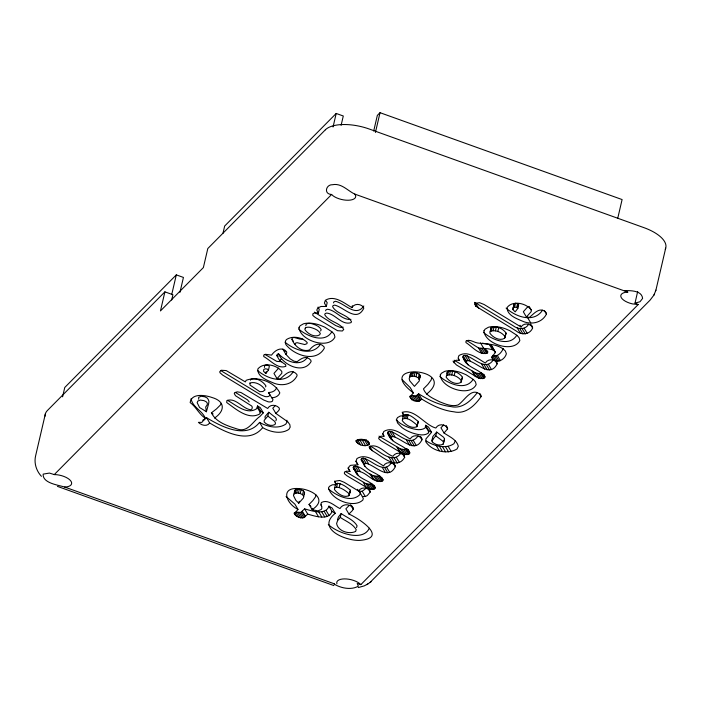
<?xml version="1.0" encoding="UTF-8"?>
<svg xmlns="http://www.w3.org/2000/svg" width="701" height="701" viewBox="0 0 701 701"><rect width="100%" height="100%" fill="white"/><g stroke="black" fill="none" stroke-linecap="round" stroke-linejoin="round"><path stroke-width="1.05" d="M265.074 418.164L265.083 416.508L268.746 412.267L275.537 417.586L276.413 419.294L275.887 420.696M198.663 399.263L198.698 397.257L201.275 396.275L204.867 396.81L207.189 398.01L208.25 399.465L208.951 401.419L208.609 403.82L206.401 411.732L199.557 407.491L197.156 402.681L197.813 401.068L200.381 400.087L203.973 400.63L206.304 401.822L207.365 403.277L207.154 405.003L205.691 406.992L206.401 411.732M526.416 317.01L529.395 317.422C534.013 313.619 540.278 305.846 546.228 312.769L546.456 314.083C541.768 323.345 530.526 325.071 521.807 320.874C516.041 318.394 506.762 314.986 507.147 307.424C512.746 300.194 526.241 303.086 531.218 309.903L531.174 311.647L526.416 317.01L523.323 311.761L528.081 306.398M482.323 343.157L489.368 344.471L492.155 346.276L495.353 352.559L491.848 357.011L492.093 358.334C496.711 364.029 504.702 359.955 506.385 353.777L505.351 350.973C498.227 343.551 487.177 344.244 477.74 343.026C473.858 342.561 469.889 338.732 465.981 341.036L465.928 342.57C472.22 346.452 479.361 355.994 487.607 352.918L487.721 351.297L483.594 348.143L480.5 342.903M227.387 400.306C235.764 404.687 246.603 415.264 256.61 408.762L257.521 405.949L260.237 407.596L263.331 412.836L259.975 416.412C253.017 421.056 248.023 432.535 237.858 429.205C228.149 426.042 216.223 422.659 211.413 412.836L216.451 408.937L220.342 405.064L221.192 403.329M202.703 420.171L204.096 419.864L206.576 417.726C221.271 426.567 246.042 439.553 259.572 422.379L262.665 427.628C270.323 432.061 280.996 434.559 288.873 429.398L290.179 427.137L289.837 424.622L287.857 421.871L275.87 413.441L278.604 410.681L279.427 409.331L279.2 408.017C276.229 404.503 270.13 404.1 267.668 408.464L240.89 392.472L237.262 391.85L234.756 392.648L234.265 393.568L235.518 395.741L251.685 405.993L252.299 407.123L251.913 409.156L250.555 409.778C242.283 408.525 235.72 397.274 226.905 400.569L226.686 402.514C235.746 408.876 248.101 420.293 259.703 414.011L260.614 411.198L257.521 405.949M304.549 492.365L303.48 497.903L298.757 503.187L295.857 500.348L293.474 495.581L295.025 490.165L297.592 489.184L301.097 489.692L303.463 490.893L304.549 492.365L304.374 494.082M420.285 375.517L419.189 381.055L414.449 386.356L409.805 380.941L409.182 378.733L410.733 373.309L415.062 372.397L419.224 374.062L420.285 375.517L420.074 377.243L418.611 379.232M264.4 367.429L264.671 365.624L266.108 364.984L268.194 365.3L269.35 366.281L268.457 370.093L265.784 373.51L263.506 371.241L263.786 369.445L265.223 368.796L267.309 369.112L268.457 370.093M512.878 309.588L514.043 303.971L515.48 303.331L517.566 303.647L518.722 304.62L517.829 308.44L515.156 311.857L512.878 309.588L514.043 303.971M334.692 487.896L334.421 489.456C337.339 493.486 344.279 498.499 349.133 495.458L350.43 490.209C346.741 487.169 342.465 483.751 337.54 483.313L335.577 484.076L334.692 487.896L336.655 487.134C341.58 487.563 345.856 490.989 349.545 494.03M402.549 419.128L402.278 420.653C405.336 424.745 411.715 429.082 416.867 426.699L418.331 421.485C414.3 418.663 408.902 412.617 403.434 415.316L402.549 419.128C408.017 416.438 413.415 422.475 417.445 425.305M403.163 416.841L403.434 415.316M295.06 344.594L295.349 343.262L296.996 342.658L304.769 344.541L306.889 343.709L307.257 342.623C302.517 337.207 292.65 335.437 286.534 339.503A18.866 8.21 13.1 0 0 286.008 344.752C294.481 355.477 316.107 363.022 324.326 348.222L324.081 346.899C319.446 341.256 312.935 345.383 309.535 349.974C302.096 352.375 294.446 346.18 291.966 339.354L292.256 338.022L293.903 337.418L300.194 339.17L302.876 339.074M315.993 494.941L315.608 496.702L312.883 500.549L309.036 504.431L312.129 509.68L317.921 510.889L321.242 509.487L321.934 508.172L321.032 503.546L321.505 502.468C328.033 498.928 334.5 506.008 339.985 508.567C342.684 503.59 349.554 503.66 352.954 507.734L353.216 509.18L352.331 510.643L348.958 514.052C359.28 518.582 388.608 537.965 360.051 540.366C346.609 541.242 315.625 528.983 335.262 513.342L332.169 508.094L328.962 506.157C325.615 515.752 311.559 510.792 304.628 508.882L300.773 512.413L295.752 512.072L298.845 517.312L300.808 517.855L303.866 517.662L307.721 514.122C314.653 516.041 328.708 520.992 332.055 511.406L328.962 506.157M369.348 528.221C362.689 542.478 336.515 532.541 328.313 524.479M333.904 583.88C340.52 588.209 351.367 590.347 358.342 586.159L357.203 583.469L360.831 584.643L638.164 304.567L635.036 303.069L637.682 291.441M171.666 300.019L172.902 294.727L164.901 291.853L47.353 410.558A34.796 15.142 13.1 0 0 45.153 416.105M45.407 413.73L35.646 455.685C33.823 463.002 36.329 470.906 41.429 476.321M62.582 396.827L64.764 387.469L176.31 274.88L183.434 277.43L179.955 292.352M164.901 291.853L160.459 310.92L203.369 267.589L207.811 248.522L325.36 129.808M171.71 294.639L176.31 274.88M222.971 233.328L224.662 226.046L336.2 113.457L343.288 115.998L341.107 125.356M265.784 373.51L266.231 371.6M333.054 126.977L336.2 113.457M267.861 416.079L274.652 421.397L275.528 423.115L275.002 424.517C271.594 426.594 266.573 424.885 264.189 421.984L264.198 420.328L267.861 416.079L268.746 412.267M318.359 313.207L316.799 310.096L317.719 308.011L320.997 306.477L326.307 306.451L324.414 303.025L325.36 300.291C334.403 294.657 344.401 303.288 351.92 307.616C354.382 303.218 360.498 303.603 363.486 307.134L363.723 308.449C356.345 322.854 343.937 307.047 334.535 305.101L332.975 305.689L332.633 306.731C336.559 314.048 347.608 314.477 351.49 321.654L351.035 322.626C341.869 325.763 335.367 313.776 326.657 313.067L325.133 313.61L324.703 314.635C328.734 321.812 339.792 322.311 343.735 329.479L342.351 330.995L337.549 330.706L315.345 317.527L312.795 315.406L312.891 313.741L314.994 312.865L318.359 313.207L319.244 309.395L318.079 307.056M326.307 306.451L327.201 302.639L325.895 300.843M373.703 130.999L377.34 115.402L380.03 112.686L622.102 199.566L617.747 218.291M375.429 132.445L380.03 112.686M294.14 493.977L295.2 493.302L296.085 489.491M295.2 493.302L296.707 492.996L297.592 489.184M296.707 492.996L298.442 493.057L299.336 489.245M303.664 496.177L302.578 494.713L300.212 493.504L301.097 489.692M298.757 503.187L299.196 501.285M302.578 494.713L303.463 490.893M351.92 307.616L352.366 305.706M336.655 487.134L337.54 483.313M339.188 487.432L340.081 483.611M340.265 517.382C345.681 521.193 352.761 523.673 356.204 529.623L355.644 531.428C349.159 534.618 337.961 531.27 336.594 523.524L337.567 520.712L340.265 517.382L341.15 513.561C346.566 517.373 353.654 519.862 357.098 525.811L356.537 527.608M348.712 495.887L350.43 490.209M349.133 495.458L350.027 491.646M409.848 377.12L410.909 376.455L411.802 372.643M410.909 376.455L412.416 376.139L413.301 372.327M412.416 376.139L414.177 376.209L415.062 372.397M404.556 418.313L405.441 414.501M405.888 418.331L406.782 414.519M419.391 379.337L418.331 377.874L416.008 376.682L416.902 372.871M407.228 418.663L408.113 414.843M418.331 377.874L419.224 374.062M416.867 426.699L418.331 421.485M446.502 375.648L447.396 371.828C452.504 369.427 459.567 372.801 462.45 377.208L460.951 382.352C456.009 385.454 449.017 381.467 446.125 377.138L446.502 375.648C451.619 373.239 458.673 376.612 461.565 381.02M431.956 440.333L432.841 436.521L436.688 432.061L443.637 437.275L444.548 438.957L443.155 444.145C439.676 446.151 434.839 444.539 432.219 441.805L431.956 440.333L435.803 435.873L436.688 432.061M447.702 374.965L448.596 371.153M432.219 441.805L432.885 438.94M449.516 374.737L450.401 370.925M451.733 374.965L452.618 371.144M454.16 375.64L455.045 371.828M443.155 444.145L444.548 438.957M460.951 382.352L462.45 377.208M490.174 331.547L491.059 327.735C496.168 325.325 503.23 328.699 506.122 333.115L504.615 338.259C499.673 341.352 492.68 337.374 489.789 333.045L490.174 331.547C495.283 329.146 502.345 332.519 505.228 336.927M491.375 330.872L492.26 327.052M493.18 330.644L494.065 326.824M495.397 330.863L496.282 327.052M497.824 331.547L498.718 327.735M504.615 338.259L506.122 333.115M513.158 307.792L514.595 307.143L515.48 303.331M517.829 308.44L516.681 307.459L517.566 303.647M517.504 307.879L518.389 304.068M369.953 582.513L650.064 300.151L653.998 295.007L655.926 290.1L665.687 248.145M305.776 325.781L306.162 324.283A5.485 2.383 13.1 0 1 311.384 323.599C315.021 324.677 319.411 326.053 321.216 329.663L320.602 330.995M447.01 373.326L447.396 371.828M490.674 329.233L491.059 327.735M431.641 378.154L431.089 380.073L427.855 384.446L423.448 388.889C426.042 395.881 433.455 398.501 439.536 401.726C445.345 403.978 451.759 406.957 458.051 404.985C464.807 400.665 471.878 385.892 480.798 395.18L481.096 396.635C474.857 405.458 465.744 414.615 453.854 411.802C442.2 410.479 431.536 405.125 421.695 399.027L418.602 393.787L416.131 395.916L411.066 395.557L414.16 400.797L419.224 401.165L421.695 399.027M269.876 394.286L269.35 395.899A5.003 2.173 13.1 0 1 265.109 396.582L260.544 394.751L220.675 370.505M333.518 302.92L333.869 301.868L335.42 301.29C344.454 303.112 355.854 317.851 363.801 305.969M363.442 462.783L361.138 459.76L361.488 458.708L363.039 458.13C372.073 459.952 383.473 474.691 391.421 462.809M361.488 458.708L364.581 463.957L364.231 465C368.156 472.316 379.206 472.746 383.088 479.922L382.632 480.895C373.467 484.032 366.965 472.053 358.255 471.344L356.73 471.878L356.301 472.903C360.332 480.089 371.39 480.579 375.333 487.747L373.948 489.263L369.155 488.974L346.942 475.795L344.393 473.674L344.489 472.01L346.592 471.133L349.957 471.475L348.397 468.364L349.317 466.279L350.702 465.324L357.913 464.728L355.845 461.232M337.479 519.704L338.452 516.9L341.15 513.561M653.998 295.007L654.436 293.912M655.488 291.222L655.926 290.1M391.333 439.352L390.781 438.143L391.176 437.152L392.823 436.53C402.146 438.44 414.641 454.204 421.976 439.79L421.748 438.475C418.769 434.9 412.626 434.576 410.164 438.975C402.672 434.786 392.805 425.954 383.789 431.474L383.018 433.49L383.99 436.259L380.985 436.188L378.645 437.88L378.838 438.8L381.178 440.859L403.636 454.213L408.411 454.467L409.84 452.925C404.477 444.478 390.431 443.987 387.688 432.894L388.082 431.904L389.73 431.281C398.676 433.078 410.164 447.773 418.076 435.882M453.004 361.111L456.377 364.914L478.836 378.268L483.611 378.522L485.039 376.98C479.677 368.542 465.63 368.051 462.888 356.949L463.282 355.968L464.929 355.337C473.876 357.133 485.364 371.837 493.276 359.937M466.533 363.407L465.981 362.198L466.375 361.208L468.023 360.586C477.346 362.496 489.841 378.268 497.184 363.845L496.948 362.531C493.968 358.956 487.826 358.632 485.364 363.03C477.872 358.842 468.005 350.009 458.989 355.53L458.217 357.554L459.19 360.314L456.185 360.244L454.309 361.103L454.038 362.855M250.441 380.17L250.809 379.267C256.233 377.243 263.234 381.449 265.986 386.049L265.539 386.908M410.733 373.309L410.076 374.921L410.488 376.393M295.025 490.165L294.359 491.76L294.762 493.215M325.588 310.823L326.018 309.789L327.542 309.255C336.103 310.28 341.93 320.48 350.973 319.358M356.835 474.148L353.208 467.663L353.637 466.629L355.162 466.095C363.872 466.805 370.373 478.792 379.539 475.655L382.632 480.895M369.068 444.688L369.523 443.61C367.315 439.457 360.743 438.099 356.713 440.246L356.257 441.323C358.465 445.477 365.046 446.835 369.068 444.688L365.975 439.439M276.737 387.644C275.554 391.035 271.786 392.569 268.422 392.516L272.969 399.535L272.444 401.147A5.003 2.173 13.1 0 1 268.203 401.831L263.637 399.991L222.708 375.114L219.983 372.748L219.72 371.74L221.183 370.259L226.186 370.566L245.385 381.914L246.112 380.328C257.425 375.867 274.433 381.808 279.839 392.884C278.656 396.275 274.88 397.817 271.515 397.765M455.229 440.999L453.941 443.724C445.547 449.385 434.007 445.967 426.155 440.903M443.742 424.937L440.938 427.768L444.031 433.008C449.297 436.644 456.623 439.483 458.323 446.239L457.034 448.973C447.334 454.975 431.912 451.172 425.779 441.77L425.91 438.94L431.588 432.307L428.495 427.058L425.551 425.288L425.235 427.925C420.504 431.159 414.344 429.222 409.314 427.75A24.193 10.533 13.1 0 1 398.746 422.204L396.214 419.925M425.551 425.288L428.644 430.528L428.329 433.165C423.597 436.399 417.437 434.462 412.407 432.99A24.193 10.533 13.1 0 1 401.839 427.444L397.485 422.913L396.617 419.102L397.572 417.551L400.271 416.035L404.232 415.693L402.172 412.197M503.292 348.537C501.557 352.524 497.368 357.589 492.488 355.381L495.581 360.629M404.451 455.948C401.507 452.478 395.452 451.996 392.981 456.325C385.568 453.959 378.391 443.225 369.795 446.449L369.567 448.403L373.388 451.409C381.449 455.948 397.108 470.993 404.679 457.262L403.417 454.195M362.312 496.492L363.302 498.551L362.838 500.032C353.611 508.847 331.1 499.708 328.489 487.887L329.444 486.354L332.3 484.82L336.55 484.584L335.025 482.709L335.428 481.158L339.678 480.474L344.191 482.297L358.597 491.05C361.059 486.757 367.079 487.274 369.979 490.726L370.224 492.049L367.263 495.563L365.3 496.527L362.312 496.492L359.219 491.252L362.207 491.287L366.325 488.141M446.362 425.77L447.641 428.837L444.031 433.008M394.05 463.65L395.32 466.717C387.951 481.123 375.534 465.315 366.132 463.37L364.581 463.957M532.62 328.059C529.763 334.824 521.421 335.35 516.243 330.995L476.119 306.398L474.866 304.252L475.357 303.34L479.545 302.683L484.049 304.471L521.045 326.999C523.516 322.758 529.509 323.345 532.392 326.736L532.62 328.059L530.561 324.563M278.367 353.567C282.862 364.958 303.235 374.825 311.095 361.593L310.858 360.279C306.258 354.908 301.22 358.483 297.075 361.734L293.921 361.138L290.135 358.859L285.894 354.329L286.77 352.962L286.586 351.7C281.697 346.11 274.932 350.211 271.541 355.135L265.53 354.294L263.742 355.039L263.742 356.572C270.323 360.051 277.675 369.383 285.815 366.334L285.701 364.748L279.699 360.586L276.606 355.337L278.367 353.567C284.965 361.033 299.914 367.604 307.178 357.694M331.853 331.836C324.484 343.832 306.845 336.13 298.547 328.935M473.087 379.381C465.718 391.386 448.079 383.684 439.781 376.49M516.76 335.288C509.382 347.284 491.752 339.582 483.445 332.388M278.709 368.051L273.951 373.414L277.044 378.663L280.023 379.075C284.641 375.272 290.906 367.499 296.856 374.422L297.084 375.736C292.396 384.998 281.154 386.724 272.435 382.527C266.669 380.047 257.39 376.639 257.775 369.085C263.374 361.847 276.869 364.739 281.846 371.565L281.802 373.3L277.044 378.663M334.482 583.872L64.676 487.046C58.122 484.996 42.454 483.182 43.147 474.121L49.473 473.07L54.266 474.595L331.626 194.492L333.036 195.798A13.047 5.678 13.1 0 0 348.178 200.241A13.047 5.678 13.1 0 0 355.547 195.404L354.776 194.089C347.582 190.742 341.457 182.917 332.458 184.722C325.947 184.407 323.433 194.168 331.626 194.492M191.031 398.755C192.573 407.307 202.309 410.523 205.314 418.269L201.844 422.405L198.392 422.344C201.178 425.27 207.014 427.058 209.669 422.975C224.364 431.816 249.135 444.793 262.665 427.628M214.506 418.085C225.547 410.541 224.916 401.191 211.991 397.502C205.305 395.11 191.566 392.823 190.137 402.567C196.14 406.904 198.97 414.177 205.314 418.269M279.699 360.586L281.46 358.807M293.167 371.837C284.772 384.902 266.993 378.654 257.504 370.461M320.436 344.305C312.155 356.8 294.473 350.141 285.219 342.325M275.511 405.432L272.777 408.192L275.87 413.441M286.087 496.474L294.902 504.159L297.995 509.408L294.534 513.535L296.541 516.225L298.845 517.312M402.172 379.679L410.278 387.653L413.371 392.893L409.901 397.029L411.89 399.719L414.16 400.797M312.129 509.68C328.857 498.63 310.701 489.228 299.055 488.571C279.375 486.967 286.429 503.853 297.995 509.408M426.541 394.137C459.9 367.929 371.749 361.585 413.371 392.893M349.238 505.403L345.865 508.812L348.958 514.052M400.762 453.363C392.192 465.052 378.479 449.972 370.286 446.169M528.703 324.16C525.399 330.057 517.855 329.452 513.15 325.755L474.761 302.385L476.119 306.398L475.085 304.646M542.539 310.184C533.882 323.511 515.524 316.799 506.113 308.089M477.118 392.875C470.686 401.042 462.09 409.27 450.761 406.554C439.106 405.231 428.442 399.885 418.602 393.787M358.237 587.578L364.301 585.861L367.929 583.907M366.868 584.625L371.109 581.725M454.178 360.218L475.742 373.02L479.09 373.537L481.482 372.704L484.575 377.953M378.978 436.153L400.543 448.964L403.89 449.481L406.282 448.649L409.375 453.889M345.689 471.677L366.062 483.725L369.427 484.251L371.793 483.48M635.036 303.069L639.969 301.772L642.624 298.389C641.73 290.416 630.769 290.626 624.582 290.565L627.754 292.107L625.476 292.326A13.047 5.678 13.1 0 0 621.314 297.715A13.047 5.678 13.1 0 0 632.267 303.857L638.164 304.567M281.732 361.69L276.772 361.383L264.925 354.443M343.236 327.183L340.125 327.323L335.674 325.544L314.32 312.12M466.919 340.616L478.546 347.976L488.159 348.774L492.461 349.72L495.248 351.516M360.551 444.837L357.457 439.597L360.007 440.281L364.625 440.193L367.718 445.442M64.676 487.046L66.963 486.836A13.047 5.678 13.1 0 0 70.538 480.623A13.047 5.678 13.1 0 0 56.842 474.726L54.266 474.595M514.595 307.143L516.681 307.459M298.442 493.057L300.212 493.504M414.177 376.209L416.008 376.682M333.913 585.58L57.456 486.38M354.776 194.089L627.754 292.107M309.036 504.431L310.955 506.499M428.644 430.528L431.588 432.307M332.055 511.406L335.262 513.342M260.614 411.198L263.331 412.836M276.606 355.337L278.192 356.301M235.247 392.358L247.523 399.868L249.205 401.883M259.572 422.379C267.23 426.821 277.903 429.319 285.78 424.158L287.086 421.888L286.858 420.214M435.803 435.873L442.743 441.095L443.663 442.769M211.413 412.836L213.113 413.993M328.655 489.193C336.638 495.589 350.982 503.134 359.744 494.792L360.209 493.302L359.219 491.252M360.831 584.643L359.42 583.346A13.047 5.678 13.1 0 0 344.279 578.895A13.047 5.678 13.1 0 0 336.909 583.74M388.24 434.112L389.738 435.549M395.084 465.403C392.104 461.871 385.988 461.486 383.517 465.885C376.008 461.556 366.001 452.934 356.958 458.559L356.02 461.293L357.913 464.728M353.742 468.908L355.232 470.362M447.396 427.514C444.408 423.947 438.291 423.632 435.829 428.031C424.806 425.113 415.229 408.981 402.917 412.144L402.523 413.765L404.232 415.693M285.053 351.525L282.801 349.089L285.894 354.329M268.422 392.516L269.386 393.699M291.966 339.354L293.316 341.142M474.761 302.385L478.871 308.247M544.397 310.587L546.456 314.083M529.159 306.416L531.218 309.903M527.695 317.781L530.797 323.03M531.358 324.992L532.392 326.736M524.164 328.217L527.257 333.457M522.14 328.664L525.233 333.904M520.019 325.246L521.045 326.999M519.774 328.559L522.867 333.799M517.233 327.893L520.326 333.133M497.36 355.486L500.453 360.726M491.191 345.321L494.284 350.57M493.802 349.939L495.353 352.559M489.368 344.471L492.461 349.72M495.957 355.898L499.051 361.138M494.328 355.863L497.421 361.111M495.116 360.349L497.184 363.845M491.804 356.949L493.346 359.569M485.031 348.546L487.607 352.918M483.541 348.222L486.634 353.462M482.008 348.467L485.101 353.716M480.238 348.397L483.331 353.637M488.387 364.31L491.48 369.558M478.546 347.976L481.64 353.225M486.371 364.66L489.464 369.9M483.997 364.52L487.09 369.769M481.543 363.88L484.636 369.12M483.629 374.106L484.654 375.859M483.488 374.36L485.039 376.98M480.518 373.282L483.611 378.522M479.09 373.537L482.183 378.777M467.076 355.661L470.169 360.91M477.425 373.458L480.518 378.698M475.742 373.02L478.836 378.268M464.929 355.337L468.023 360.586M473.035 371.679L476.128 376.928M463.282 355.968L466.375 361.208M472.018 371.066L475.112 376.306M466.997 363.1L468.031 364.844M462.888 356.949L465.981 362.198M479.773 393.427L480.798 395.18M479.554 394.015L481.096 396.635M458.156 358.561L459.19 360.314M446.09 426.217L447.641 428.837M417.656 394.733L420.758 399.982M448.158 446.318L451.251 451.558M417.218 395.18L420.311 400.42M416.131 395.916L419.224 401.165M445.389 446.581L448.482 451.821M414.738 396.231L417.831 401.471M413.047 396.109L416.14 401.349M442.384 446.537L445.477 451.786M409.831 396.223L411.89 399.719M439.334 446.186L442.427 451.426M425.787 426.786L428.881 432.035M436.232 445.512L439.325 450.752M420.714 436.723L421.748 438.475M419.917 436.294L421.976 439.79M413.187 440.254L416.28 445.494M411.172 440.605L414.265 445.845M408.797 440.465L411.89 445.705M406.343 439.825L409.437 445.065M408.429 450.051L409.454 451.795M407.772 449.429L409.84 452.925M407.202 448.771L408.236 450.524M405.318 449.218L408.411 454.467M403.89 449.481L406.983 454.721M391.877 431.606L394.97 436.846M402.225 449.394L405.318 454.642M400.543 448.964L403.636 454.213M389.73 431.281L392.823 436.53M402.619 453.766L404.679 457.262M397.835 447.624L400.928 452.872M388.082 431.904L391.176 437.152M396.819 447.01L399.912 452.25M391.798 439.045L392.832 440.789M387.688 432.894L390.781 438.143M382.448 433.63L383.99 436.259M396.354 457.271L399.447 462.511M394.146 457.858L397.239 463.107M391.614 457.832L394.707 463.072M393.769 464.097L395.32 466.717M388.932 457.157L392.025 462.397M386.593 467.146L389.686 472.386M384.63 467.532L387.723 472.772M367.981 440.99L369.523 443.61M382.308 467.409L385.401 472.649M369.742 446.406L372.327 450.778M369.024 446.914L370.575 449.534M362.513 440.473L365.607 445.722M360.007 440.281L363.1 445.521M381.546 477.302L383.088 479.922M378.593 476.198L381.686 481.438M356.274 440.316L358.334 443.812M377.156 476.417L380.249 481.657M355.819 440.824L356.853 442.576M365.484 458.62L368.577 463.869M375.473 476.321L378.566 481.561M373.817 475.891L376.91 481.131M363.039 458.13L366.132 463.37M371.048 474.551L374.141 479.791M370.04 473.929L373.134 479.177M361.138 459.76L364.914 466.41M373.791 485.127L375.333 487.747M372.31 484.347L374.886 488.72M370.855 484.023L373.948 489.263M369.427 484.251L372.52 489.5M367.745 484.163L370.838 489.403M357.212 466.367L360.305 471.615M366.062 483.725L369.155 488.974M355.162 466.095L358.255 471.344M368.165 488.553L370.224 492.049M363.293 482.384L366.386 487.633M353.637 466.629L356.73 471.878M356.783 472.982L358.325 475.602M353.208 467.663L356.301 472.903M362.207 491.287L365.3 496.527M347.898 467.979L349.957 471.475M357.571 489.298L358.597 491.05M351.928 505.982L352.954 507.734M350.561 504.641L353.216 509.18M334.491 481.088L336.55 484.584M326.061 510.381L329.155 515.629M320.743 504.764L321.777 506.516M324.072 511.178L327.165 516.427M321.61 511.634L324.712 516.882M257.363 407.535L260.457 412.775M318.692 511.756L321.785 517.005M315.441 511.537L318.534 516.786M311.989 508.251L313.014 509.995M304.628 508.882L307.721 514.122M302.306 511.231L305.399 516.479M301.868 511.677L304.961 516.917M300.773 512.413L303.866 517.662M299.388 512.729L302.481 517.969M297.715 512.615L300.808 517.855M294.481 512.729L296.541 516.225M294.026 513.15L295.06 514.902M206.576 417.726L209.669 422.975M492.155 346.276L492.26 347.319M665.249 249.267A34.796 15.142 13.1 0 0 643.991 227.667L369.287 129.037A34.796 15.142 13.1 0 0 325.369 129.808M299.047 327.393C299.511 340.169 328.331 350.185 334.947 337.076L334.246 334.342L332.169 331.959L324.817 327.174L320.278 325.264A15.273 6.651 13.1 0 0 303.437 323.836L300.186 325.711L299.047 327.393M440.281 374.947C440.745 387.723 469.565 397.73 476.181 384.63L475.488 381.896L473.403 379.513L466.051 374.72L461.521 372.809A15.273 6.651 13.1 0 0 444.679 371.381L441.42 373.265L440.281 374.947M483.953 330.846C484.409 343.621 513.237 353.637 519.853 340.528L519.152 337.794L517.075 335.411L509.715 330.627L505.184 328.716A15.273 6.651 13.1 0 0 488.343 327.288L485.092 329.172L483.953 330.846M305.268 328.094L304.891 329.593C307.774 333.921 314.775 337.9 319.717 334.806L320.331 333.474C318.526 329.873 314.136 328.489 310.499 327.411A5.485 2.383 13.1 0 0 305.268 328.094M249.924 383.079L250.047 385.094L259.826 391.693L262.875 391.535L265.092 389.861C262.34 385.27 255.339 381.055 249.924 383.079"/></g></svg>
